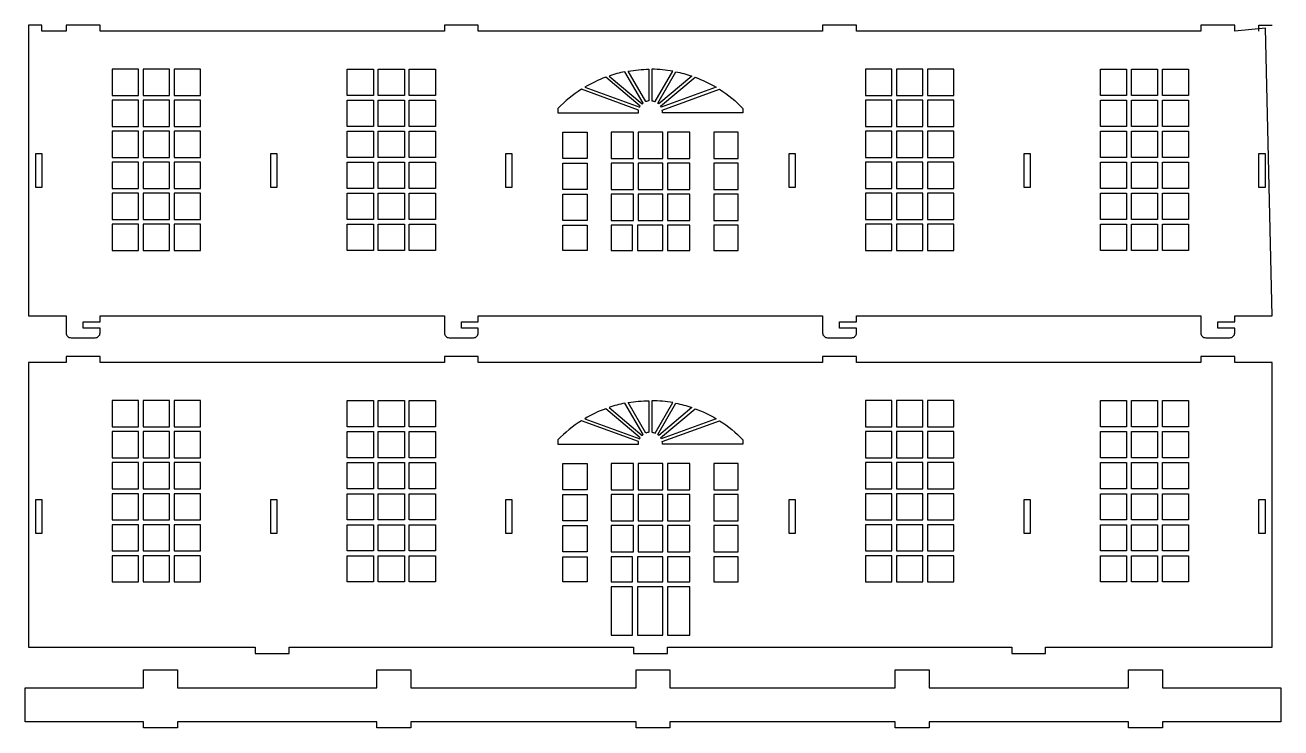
# Model space of a CAD drawing. Extents: x 9656 to 9770, y 1091 to 1154.
# Drawn here: x 9685.85 to 9711.77, y 1139.86 to 1154.36 of the extents above; entities that cross this region are included whole.
import ezdxf

# ---------------------------------------------------------------- set-up
doc = ezdxf.new("R2010")
doc.units = 0
doc.header["$MEASUREMENT"] = 0
doc.layers.add('LAYER_1', color=18, linetype='CONTINUOUS')

msp = doc.modelspace()

# ---------------------------------------------------------------- linework, layer by layer
at = {"layer": 'LAYER_1'}
for points in [[(9711.46, 1154.3), (9710.822, 1154.237), (9710.822, 1154.362), (9710.122, 1154.362), (9710.122, 1154.237), (9703.014, 1154.237), (9703.014, 1154.362), (9702.314, 1154.362), (9702.314, 1154.237), (9695.206, 1154.237), (9695.206, 1154.362), (9694.506, 1154.362), (9694.506, 1154.237), (9687.397, 1154.237), (9687.397, 1154.362), (9686.697, 1154.362), (9686.697, 1154.237), (9686.197, 1154.237), (9686.197, 1154.362), (9685.922, 1154.362), (9685.922, 1148.362), (9686.697, 1148.362), (9686.697, 1148.012, 0.414214), (9686.797, 1147.912), (9687.297, 1147.912, 0.414214), (9687.397, 1148.012), (9687.397, 1148.112), (9687.047, 1148.112), (9687.047, 1148.237), (9687.397, 1148.237), (9687.397, 1148.362), (9694.506, 1148.362), (9694.506, 1148.012, 0.414214), (9694.606, 1147.912), (9695.106, 1147.912, 0.414214), (9695.206, 1148.012), (9695.206, 1148.112), (9694.856, 1148.112), (9694.856, 1148.237), (9695.206, 1148.237), (9695.206, 1148.362), (9702.314, 1148.362), (9702.314, 1148.012, 0.414214), (9702.414, 1147.912), (9702.914, 1147.912, 0.414214), (9703.014, 1148.012), (9703.014, 1148.112), (9702.664, 1148.112), (9702.664, 1148.237), (9703.014, 1148.237), (9703.014, 1148.362), (9710.122, 1148.362), (9710.122, 1148.012, 0.414214), (9710.222, 1147.912), (9710.722, 1147.912, 0.414214), (9710.822, 1148.012), (9710.822, 1148.112), (9710.472, 1148.112), (9710.472, 1148.237), (9710.822, 1148.237), (9710.822, 1148.362), (9711.597, 1148.362)], [(9698.3, 1153.412, -0.040607), (9698.729, 1153.452), (9698.729, 1152.8, 0.068342), (9698.663, 1152.783)], [(9699.22, 1153.412, 0.040607), (9698.791, 1153.452), (9698.791, 1152.8, -0.068342), (9698.857, 1152.783)], [(9697.403, 1153.079), (9698.537, 1152.666, -0.024608), (9698.55, 1152.688), (9697.836, 1153.287, 0.04529)], [(9698.609, 1152.751), (9698.234, 1153.4, 0.032185), (9697.904, 1153.311), (9698.59, 1152.736, -0.024608)], [(9698.911, 1152.751), (9699.285, 1153.4, -0.032185), (9699.615, 1153.311), (9698.93, 1152.736, 0.024608)], [(9700.117, 1153.079), (9698.982, 1152.666, 0.024608), (9698.97, 1152.688), (9699.684, 1153.287, -0.04529)], [(9698.51, 1152.552, -0.055993), (9698.516, 1152.608), (9697.335, 1153.038, 0.059041), (9696.85, 1152.643), (9696.85, 1152.552)], [(9699.01, 1152.552, 0.055993), (9699.004, 1152.608), (9700.185, 1153.038, -0.059041), (9700.67, 1152.643), (9700.67, 1152.552)], [(9697.403, 1146.241), (9698.537, 1145.828, -0.024608), (9698.55, 1145.849), (9697.836, 1146.448, 0.04529)], [(9698.609, 1145.913), (9698.234, 1146.561, 0.032185), (9697.904, 1146.472), (9698.59, 1145.897, -0.024608)], [(9698.3, 1146.573, -0.040607), (9698.729, 1146.613), (9698.729, 1145.962, 0.068342), (9698.663, 1145.944)], [(9699.22, 1146.573, 0.040607), (9698.791, 1146.613), (9698.791, 1145.962, -0.068342), (9698.857, 1145.944)], [(9698.911, 1145.913), (9699.285, 1146.561, -0.032185), (9699.615, 1146.472), (9698.93, 1145.897, 0.024608)], [(9700.117, 1146.241), (9698.982, 1145.828, 0.024608), (9698.97, 1145.849), (9699.684, 1146.448, -0.04529)], [(9698.51, 1145.714, -0.055993), (9698.516, 1145.769), (9697.335, 1146.199, 0.059041), (9696.85, 1145.804), (9696.85, 1145.714)], [(9699.01, 1145.714, 0.055993), (9699.004, 1145.769), (9700.185, 1146.199, -0.059041), (9700.67, 1145.804), (9700.67, 1145.714)]]:
    msp.add_lwpolyline(points, format="xyb", close=True, dxfattribs=at)
msp.add_lwpolyline([(9711.322, 1154.237), (9711.322, 1154.362), (9711.597, 1154.362)], dxfattribs=at)
for points in [[(9687.65, 1152.912), (9688.19, 1152.912), (9688.19, 1153.452), (9687.65, 1153.452)], [(9688.29, 1152.912), (9688.83, 1152.912), (9688.83, 1153.452), (9688.29, 1153.452)], [(9688.93, 1152.912), (9689.47, 1152.912), (9689.47, 1153.452), (9688.93, 1153.452)], [(9693.04, 1152.912), (9692.5, 1152.912), (9692.5, 1153.452), (9693.04, 1153.452)], [(9693.68, 1152.912), (9693.14, 1152.912), (9693.14, 1153.452), (9693.68, 1153.452)], [(9694.32, 1152.912), (9693.78, 1152.912), (9693.78, 1153.452), (9694.32, 1153.452)], [(9703.2, 1152.912), (9703.74, 1152.912), (9703.74, 1153.452), (9703.2, 1153.452)], [(9703.84, 1152.912), (9704.38, 1152.912), (9704.38, 1153.452), (9703.84, 1153.452)], [(9704.48, 1152.912), (9705.02, 1152.912), (9705.02, 1153.452), (9704.48, 1153.452)], [(9708.59, 1152.912), (9708.05, 1152.912), (9708.05, 1153.452), (9708.59, 1153.452)], [(9709.23, 1152.912), (9708.69, 1152.912), (9708.69, 1153.452), (9709.23, 1153.452)], [(9709.87, 1152.912), (9709.33, 1152.912), (9709.33, 1153.452), (9709.87, 1153.452)], [(9687.65, 1152.272), (9688.19, 1152.272), (9688.19, 1152.812), (9687.65, 1152.812)], [(9688.29, 1152.272), (9688.83, 1152.272), (9688.83, 1152.812), (9688.29, 1152.812)], [(9688.93, 1152.272), (9689.47, 1152.272), (9689.47, 1152.812), (9688.93, 1152.812)], [(9693.04, 1152.272), (9692.5, 1152.272), (9692.5, 1152.812), (9693.04, 1152.812)], [(9693.68, 1152.272), (9693.14, 1152.272), (9693.14, 1152.812), (9693.68, 1152.812)], [(9694.32, 1152.272), (9693.78, 1152.272), (9693.78, 1152.812), (9694.32, 1152.812)], [(9703.2, 1152.272), (9703.74, 1152.272), (9703.74, 1152.812), (9703.2, 1152.812)], [(9703.84, 1152.272), (9704.38, 1152.272), (9704.38, 1152.812), (9703.84, 1152.812)], [(9704.48, 1152.272), (9705.02, 1152.272), (9705.02, 1152.812), (9704.48, 1152.812)], [(9708.59, 1152.272), (9708.05, 1152.272), (9708.05, 1152.812), (9708.59, 1152.812)], [(9709.23, 1152.272), (9708.69, 1152.272), (9708.69, 1152.812), (9709.23, 1152.812)], [(9709.87, 1152.272), (9709.33, 1152.272), (9709.33, 1152.812), (9709.87, 1152.812)], [(9687.65, 1151.632), (9688.19, 1151.632), (9688.19, 1152.172), (9687.65, 1152.172)], [(9688.29, 1151.632), (9688.83, 1151.632), (9688.83, 1152.172), (9688.29, 1152.172)], [(9688.93, 1151.632), (9689.47, 1151.632), (9689.47, 1152.172), (9688.93, 1152.172)], [(9693.04, 1151.632), (9692.5, 1151.632), (9692.5, 1152.172), (9693.04, 1152.172)], [(9693.68, 1151.632), (9693.14, 1151.632), (9693.14, 1152.172), (9693.68, 1152.172)], [(9694.32, 1151.632), (9693.78, 1151.632), (9693.78, 1152.172), (9694.32, 1152.172)], [(9697.45, 1151.612), (9696.95, 1151.612), (9696.95, 1152.152), (9697.45, 1152.152)], [(9697.95, 1151.612), (9698.407, 1151.612), (9698.407, 1152.152), (9697.95, 1152.152)], [(9698.507, 1151.612), (9699.013, 1151.612), (9699.013, 1152.152), (9698.507, 1152.152)], [(9699.113, 1151.612), (9699.57, 1151.612), (9699.57, 1152.152), (9699.113, 1152.152)], [(9700.07, 1151.612), (9700.57, 1151.612), (9700.57, 1152.152), (9700.07, 1152.152)], [(9703.2, 1151.632), (9703.74, 1151.632), (9703.74, 1152.172), (9703.2, 1152.172)], [(9703.84, 1151.632), (9704.38, 1151.632), (9704.38, 1152.172), (9703.84, 1152.172)], [(9704.48, 1151.632), (9705.02, 1151.632), (9705.02, 1152.172), (9704.48, 1152.172)], [(9708.59, 1151.632), (9708.05, 1151.632), (9708.05, 1152.172), (9708.59, 1152.172)], [(9709.23, 1151.632), (9708.69, 1151.632), (9708.69, 1152.172), (9709.23, 1152.172)], [(9709.87, 1151.632), (9709.33, 1151.632), (9709.33, 1152.172), (9709.87, 1152.172)], [(9686.072, 1151.712), (9686.197, 1151.712), (9686.197, 1151.012), (9686.072, 1151.012)], [(9690.922, 1151.712), (9691.047, 1151.712), (9691.047, 1151.012), (9690.922, 1151.012)], [(9695.772, 1151.712), (9695.897, 1151.712), (9695.897, 1151.012), (9695.772, 1151.012)], [(9701.622, 1151.712), (9701.747, 1151.712), (9701.747, 1151.012), (9701.622, 1151.012)], [(9706.472, 1151.712), (9706.597, 1151.712), (9706.597, 1151.012), (9706.472, 1151.012)], [(9711.322, 1151.712), (9711.447, 1151.712), (9711.447, 1151.012), (9711.322, 1151.012)], [(9687.65, 1150.992), (9688.19, 1150.992), (9688.19, 1151.532), (9687.65, 1151.532)], [(9688.29, 1150.992), (9688.83, 1150.992), (9688.83, 1151.532), (9688.29, 1151.532)], [(9688.93, 1150.992), (9689.47, 1150.992), (9689.47, 1151.532), (9688.93, 1151.532)], [(9693.04, 1150.992), (9692.5, 1150.992), (9692.5, 1151.532), (9693.04, 1151.532)], [(9693.68, 1150.992), (9693.14, 1150.992), (9693.14, 1151.532), (9693.68, 1151.532)], [(9694.32, 1150.992), (9693.78, 1150.992), (9693.78, 1151.532), (9694.32, 1151.532)], [(9697.45, 1150.972), (9696.95, 1150.972), (9696.95, 1151.512), (9697.45, 1151.512)], [(9697.95, 1150.972), (9698.407, 1150.972), (9698.407, 1151.512), (9697.95, 1151.512)], [(9698.507, 1150.972), (9699.013, 1150.972), (9699.013, 1151.512), (9698.507, 1151.512)], [(9699.113, 1150.972), (9699.57, 1150.972), (9699.57, 1151.512), (9699.113, 1151.512)], [(9700.07, 1150.972), (9700.57, 1150.972), (9700.57, 1151.512), (9700.07, 1151.512)], [(9703.2, 1150.992), (9703.74, 1150.992), (9703.74, 1151.532), (9703.2, 1151.532)], [(9703.84, 1150.992), (9704.38, 1150.992), (9704.38, 1151.532), (9703.84, 1151.532)], [(9704.48, 1150.992), (9705.02, 1150.992), (9705.02, 1151.532), (9704.48, 1151.532)], [(9708.59, 1150.992), (9708.05, 1150.992), (9708.05, 1151.532), (9708.59, 1151.532)], [(9709.23, 1150.992), (9708.69, 1150.992), (9708.69, 1151.532), (9709.23, 1151.532)], [(9709.87, 1150.992), (9709.33, 1150.992), (9709.33, 1151.532), (9709.87, 1151.532)], [(9687.65, 1150.352), (9688.19, 1150.352), (9688.19, 1150.892), (9687.65, 1150.892)], [(9688.29, 1150.352), (9688.83, 1150.352), (9688.83, 1150.892), (9688.29, 1150.892)], [(9688.93, 1150.352), (9689.47, 1150.352), (9689.47, 1150.892), (9688.93, 1150.892)], [(9693.04, 1150.352), (9692.5, 1150.352), (9692.5, 1150.892), (9693.04, 1150.892)], [(9693.68, 1150.352), (9693.14, 1150.352), (9693.14, 1150.892), (9693.68, 1150.892)], [(9694.32, 1150.352), (9693.78, 1150.352), (9693.78, 1150.892), (9694.32, 1150.892)], [(9697.45, 1150.872), (9697.45, 1150.332), (9696.95, 1150.332), (9696.95, 1150.872)], [(9697.95, 1150.332), (9698.407, 1150.332), (9698.407, 1150.872), (9697.95, 1150.872)], [(9698.507, 1150.332), (9699.013, 1150.332), (9699.013, 1150.872), (9698.507, 1150.872)], [(9699.113, 1150.332), (9699.57, 1150.332), (9699.57, 1150.872), (9699.113, 1150.872)], [(9700.07, 1150.872), (9700.07, 1150.332), (9700.57, 1150.332), (9700.57, 1150.872)], [(9703.2, 1150.352), (9703.74, 1150.352), (9703.74, 1150.892), (9703.2, 1150.892)], [(9703.84, 1150.352), (9704.38, 1150.352), (9704.38, 1150.892), (9703.84, 1150.892)], [(9704.48, 1150.352), (9705.02, 1150.352), (9705.02, 1150.892), (9704.48, 1150.892)], [(9708.59, 1150.352), (9708.05, 1150.352), (9708.05, 1150.892), (9708.59, 1150.892)], [(9709.23, 1150.352), (9708.69, 1150.352), (9708.69, 1150.892), (9709.23, 1150.892)], [(9709.87, 1150.352), (9709.33, 1150.352), (9709.33, 1150.892), (9709.87, 1150.892)], [(9687.65, 1149.712), (9688.19, 1149.712), (9688.19, 1150.252), (9687.65, 1150.252)], [(9688.29, 1149.712), (9688.83, 1149.712), (9688.83, 1150.252), (9688.29, 1150.252)], [(9688.93, 1149.712), (9689.47, 1149.712), (9689.47, 1150.252), (9688.93, 1150.252)], [(9693.04, 1149.712), (9692.5, 1149.712), (9692.5, 1150.252), (9693.04, 1150.252)], [(9693.68, 1149.712), (9693.14, 1149.712), (9693.14, 1150.252), (9693.68, 1150.252)], [(9694.32, 1149.712), (9693.78, 1149.712), (9693.78, 1150.252), (9694.32, 1150.252)], [(9697.45, 1150.232), (9697.45, 1149.712), (9696.95, 1149.712), (9696.95, 1150.232)], [(9697.95, 1149.712), (9698.39, 1149.712), (9698.39, 1150.232), (9697.95, 1150.232)], [(9698.49, 1149.712), (9699.013, 1149.712), (9699.013, 1150.232), (9698.49, 1150.232)], [(9699.113, 1149.712), (9699.57, 1149.712), (9699.57, 1150.232), (9699.113, 1150.232)], [(9700.07, 1150.232), (9700.07, 1149.712), (9700.57, 1149.712), (9700.57, 1150.232)], [(9703.2, 1149.712), (9703.74, 1149.712), (9703.74, 1150.252), (9703.2, 1150.252)], [(9703.84, 1149.712), (9704.38, 1149.712), (9704.38, 1150.252), (9703.84, 1150.252)], [(9704.48, 1149.712), (9705.02, 1149.712), (9705.02, 1150.252), (9704.48, 1150.252)], [(9708.59, 1149.712), (9708.05, 1149.712), (9708.05, 1150.252), (9708.59, 1150.252)], [(9709.23, 1149.712), (9708.69, 1149.712), (9708.69, 1150.252), (9709.23, 1150.252)], [(9709.87, 1149.712), (9709.33, 1149.712), (9709.33, 1150.252), (9709.87, 1150.252)], [(9685.922, 1141.524), (9690.602, 1141.524), (9690.602, 1141.399), (9691.302, 1141.399), (9691.302, 1141.524), (9698.41, 1141.524), (9698.41, 1141.399), (9699.11, 1141.399), (9699.11, 1141.524), (9706.218, 1141.524), (9706.218, 1141.399), (9706.918, 1141.399), (9706.918, 1141.524), (9711.597, 1141.524), (9711.597, 1147.399), (9710.822, 1147.399), (9710.822, 1147.524), (9710.122, 1147.524), (9710.122, 1147.399), (9703.014, 1147.399), (9703.014, 1147.524), (9702.314, 1147.524), (9702.314, 1147.399), (9695.206, 1147.399), (9695.206, 1147.524), (9694.506, 1147.524), (9694.506, 1147.399), (9687.397, 1147.399), (9687.397, 1147.524), (9686.697, 1147.524), (9686.697, 1147.399), (9685.922, 1147.399)], [(9687.65, 1146.074), (9688.19, 1146.074), (9688.19, 1146.614), (9687.65, 1146.614)], [(9688.29, 1146.074), (9688.83, 1146.074), (9688.83, 1146.614), (9688.29, 1146.614)], [(9688.93, 1146.074), (9689.47, 1146.074), (9689.47, 1146.614), (9688.93, 1146.614)], [(9693.04, 1146.074), (9692.5, 1146.074), (9692.5, 1146.614), (9693.04, 1146.614)], [(9693.68, 1146.074), (9693.14, 1146.074), (9693.14, 1146.614), (9693.68, 1146.614)], [(9694.32, 1146.074), (9693.78, 1146.074), (9693.78, 1146.614), (9694.32, 1146.614)], [(9703.2, 1146.074), (9703.74, 1146.074), (9703.74, 1146.614), (9703.2, 1146.614)], [(9703.84, 1146.074), (9704.38, 1146.074), (9704.38, 1146.614), (9703.84, 1146.614)], [(9704.48, 1146.074), (9705.02, 1146.074), (9705.02, 1146.614), (9704.48, 1146.614)], [(9708.59, 1146.074), (9708.05, 1146.074), (9708.05, 1146.614), (9708.59, 1146.614)], [(9709.23, 1146.074), (9708.69, 1146.074), (9708.69, 1146.614), (9709.23, 1146.614)], [(9709.87, 1146.074), (9709.33, 1146.074), (9709.33, 1146.614), (9709.87, 1146.614)], [(9687.65, 1145.434), (9688.19, 1145.434), (9688.19, 1145.974), (9687.65, 1145.974)], [(9688.29, 1145.434), (9688.83, 1145.434), (9688.83, 1145.974), (9688.29, 1145.974)], [(9688.93, 1145.434), (9689.47, 1145.434), (9689.47, 1145.974), (9688.93, 1145.974)], [(9693.04, 1145.434), (9692.5, 1145.434), (9692.5, 1145.974), (9693.04, 1145.974)], [(9693.68, 1145.434), (9693.14, 1145.434), (9693.14, 1145.974), (9693.68, 1145.974)], [(9694.32, 1145.434), (9693.78, 1145.434), (9693.78, 1145.974), (9694.32, 1145.974)], [(9703.2, 1145.434), (9703.74, 1145.434), (9703.74, 1145.974), (9703.2, 1145.974)], [(9703.84, 1145.434), (9704.38, 1145.434), (9704.38, 1145.974), (9703.84, 1145.974)], [(9704.48, 1145.434), (9705.02, 1145.434), (9705.02, 1145.974), (9704.48, 1145.974)], [(9708.59, 1145.434), (9708.05, 1145.434), (9708.05, 1145.974), (9708.59, 1145.974)], [(9709.23, 1145.434), (9708.69, 1145.434), (9708.69, 1145.974), (9709.23, 1145.974)], [(9709.87, 1145.434), (9709.33, 1145.434), (9709.33, 1145.974), (9709.87, 1145.974)], [(9687.65, 1144.794), (9688.19, 1144.794), (9688.19, 1145.334), (9687.65, 1145.334)], [(9688.29, 1144.794), (9688.83, 1144.794), (9688.83, 1145.334), (9688.29, 1145.334)], [(9688.93, 1144.794), (9689.47, 1144.794), (9689.47, 1145.334), (9688.93, 1145.334)], [(9693.04, 1144.794), (9692.5, 1144.794), (9692.5, 1145.334), (9693.04, 1145.334)], [(9693.68, 1144.794), (9693.14, 1144.794), (9693.14, 1145.334), (9693.68, 1145.334)], [(9694.32, 1144.794), (9693.78, 1144.794), (9693.78, 1145.334), (9694.32, 1145.334)], [(9697.45, 1144.774), (9696.95, 1144.774), (9696.95, 1145.314), (9697.45, 1145.314)], [(9697.95, 1144.774), (9698.407, 1144.774), (9698.407, 1145.314), (9697.95, 1145.314)], [(9698.507, 1144.774), (9699.013, 1144.774), (9699.013, 1145.314), (9698.507, 1145.314)], [(9699.113, 1144.774), (9699.57, 1144.774), (9699.57, 1145.314), (9699.113, 1145.314)], [(9700.07, 1144.774), (9700.57, 1144.774), (9700.57, 1145.314), (9700.07, 1145.314)], [(9703.2, 1144.794), (9703.74, 1144.794), (9703.74, 1145.334), (9703.2, 1145.334)], [(9703.84, 1144.794), (9704.38, 1144.794), (9704.38, 1145.334), (9703.84, 1145.334)], [(9704.48, 1144.794), (9705.02, 1144.794), (9705.02, 1145.334), (9704.48, 1145.334)], [(9708.59, 1144.794), (9708.05, 1144.794), (9708.05, 1145.334), (9708.59, 1145.334)], [(9709.23, 1144.794), (9708.69, 1144.794), (9708.69, 1145.334), (9709.23, 1145.334)], [(9709.87, 1144.794), (9709.33, 1144.794), (9709.33, 1145.334), (9709.87, 1145.334)], [(9687.65, 1144.154), (9688.19, 1144.154), (9688.19, 1144.694), (9687.65, 1144.694)], [(9688.29, 1144.154), (9688.83, 1144.154), (9688.83, 1144.694), (9688.29, 1144.694)], [(9688.93, 1144.154), (9689.47, 1144.154), (9689.47, 1144.694), (9688.93, 1144.694)], [(9693.04, 1144.154), (9692.5, 1144.154), (9692.5, 1144.694), (9693.04, 1144.694)], [(9693.68, 1144.154), (9693.14, 1144.154), (9693.14, 1144.694), (9693.68, 1144.694)], [(9694.32, 1144.154), (9693.78, 1144.154), (9693.78, 1144.694), (9694.32, 1144.694)], [(9697.45, 1144.134), (9696.95, 1144.134), (9696.95, 1144.674), (9697.45, 1144.674)], [(9697.95, 1144.134), (9698.407, 1144.134), (9698.407, 1144.674), (9697.95, 1144.674)], [(9698.507, 1144.134), (9699.013, 1144.134), (9699.013, 1144.674), (9698.507, 1144.674)], [(9699.113, 1144.134), (9699.57, 1144.134), (9699.57, 1144.674), (9699.113, 1144.674)], [(9700.07, 1144.134), (9700.57, 1144.134), (9700.57, 1144.674), (9700.07, 1144.674)], [(9703.2, 1144.154), (9703.74, 1144.154), (9703.74, 1144.694), (9703.2, 1144.694)], [(9703.84, 1144.154), (9704.38, 1144.154), (9704.38, 1144.694), (9703.84, 1144.694)], [(9704.48, 1144.154), (9705.02, 1144.154), (9705.02, 1144.694), (9704.48, 1144.694)], [(9708.59, 1144.154), (9708.05, 1144.154), (9708.05, 1144.694), (9708.59, 1144.694)], [(9709.23, 1144.154), (9708.69, 1144.154), (9708.69, 1144.694), (9709.23, 1144.694)], [(9709.87, 1144.154), (9709.33, 1144.154), (9709.33, 1144.694), (9709.87, 1144.694)], [(9686.072, 1144.574), (9686.197, 1144.574), (9686.197, 1143.874), (9686.072, 1143.874)], [(9690.922, 1144.574), (9691.047, 1144.574), (9691.047, 1143.874), (9690.922, 1143.874)], [(9695.772, 1144.574), (9695.897, 1144.574), (9695.897, 1143.874), (9695.772, 1143.874)], [(9701.622, 1144.574), (9701.747, 1144.574), (9701.747, 1143.874), (9701.622, 1143.874)], [(9706.472, 1144.574), (9706.597, 1144.574), (9706.597, 1143.874), (9706.472, 1143.874)], [(9711.322, 1144.574), (9711.447, 1144.574), (9711.447, 1143.874), (9711.322, 1143.874)], [(9687.65, 1143.514), (9688.19, 1143.514), (9688.19, 1144.054), (9687.65, 1144.054)], [(9688.29, 1143.514), (9688.83, 1143.514), (9688.83, 1144.054), (9688.29, 1144.054)], [(9688.93, 1143.514), (9689.47, 1143.514), (9689.47, 1144.054), (9688.93, 1144.054)], [(9693.04, 1143.514), (9692.5, 1143.514), (9692.5, 1144.054), (9693.04, 1144.054)], [(9693.68, 1143.514), (9693.14, 1143.514), (9693.14, 1144.054), (9693.68, 1144.054)], [(9694.32, 1143.514), (9693.78, 1143.514), (9693.78, 1144.054), (9694.32, 1144.054)], [(9697.45, 1144.034), (9697.45, 1143.494), (9696.95, 1143.494), (9696.95, 1144.034)], [(9697.95, 1143.494), (9698.407, 1143.494), (9698.407, 1144.034), (9697.95, 1144.034)], [(9698.507, 1143.494), (9699.013, 1143.494), (9699.013, 1144.034), (9698.507, 1144.034)], [(9699.113, 1143.494), (9699.57, 1143.494), (9699.57, 1144.034), (9699.113, 1144.034)], [(9700.07, 1144.034), (9700.07, 1143.494), (9700.57, 1143.494), (9700.57, 1144.034)], [(9703.2, 1143.514), (9703.74, 1143.514), (9703.74, 1144.054), (9703.2, 1144.054)], [(9703.84, 1143.514), (9704.38, 1143.514), (9704.38, 1144.054), (9703.84, 1144.054)], [(9704.48, 1143.514), (9705.02, 1143.514), (9705.02, 1144.054), (9704.48, 1144.054)], [(9708.59, 1143.514), (9708.05, 1143.514), (9708.05, 1144.054), (9708.59, 1144.054)], [(9709.23, 1143.514), (9708.69, 1143.514), (9708.69, 1144.054), (9709.23, 1144.054)], [(9709.87, 1143.514), (9709.33, 1143.514), (9709.33, 1144.054), (9709.87, 1144.054)], [(9687.65, 1142.874), (9688.19, 1142.874), (9688.19, 1143.414), (9687.65, 1143.414)], [(9688.29, 1142.874), (9688.83, 1142.874), (9688.83, 1143.414), (9688.29, 1143.414)], [(9688.93, 1142.874), (9689.47, 1142.874), (9689.47, 1143.414), (9688.93, 1143.414)], [(9693.04, 1142.874), (9692.5, 1142.874), (9692.5, 1143.414), (9693.04, 1143.414)], [(9693.68, 1142.874), (9693.14, 1142.874), (9693.14, 1143.414), (9693.68, 1143.414)], [(9694.32, 1142.874), (9693.78, 1142.874), (9693.78, 1143.414), (9694.32, 1143.414)], [(9697.45, 1143.394), (9697.45, 1142.874), (9696.95, 1142.874), (9696.95, 1143.394)], [(9697.95, 1142.874), (9698.39, 1142.874), (9698.39, 1143.394), (9697.95, 1143.394)], [(9698.49, 1142.874), (9699.013, 1142.874), (9699.013, 1143.394), (9698.49, 1143.394)], [(9699.113, 1142.874), (9699.57, 1142.874), (9699.57, 1143.394), (9699.113, 1143.394)], [(9700.07, 1143.394), (9700.07, 1142.874), (9700.57, 1142.874), (9700.57, 1143.394)], [(9703.2, 1142.874), (9703.74, 1142.874), (9703.74, 1143.414), (9703.2, 1143.414)], [(9703.84, 1142.874), (9704.38, 1142.874), (9704.38, 1143.414), (9703.84, 1143.414)], [(9704.48, 1142.874), (9705.02, 1142.874), (9705.02, 1143.414), (9704.48, 1143.414)], [(9708.59, 1142.874), (9708.05, 1142.874), (9708.05, 1143.414), (9708.59, 1143.414)], [(9709.23, 1142.874), (9708.69, 1142.874), (9708.69, 1143.414), (9709.23, 1143.414)], [(9709.87, 1142.874), (9709.33, 1142.874), (9709.33, 1143.414), (9709.87, 1143.414)], [(9697.95, 1141.774), (9698.39, 1141.774), (9698.39, 1142.774), (9697.95, 1142.774)], [(9698.49, 1141.774), (9699.013, 1141.774), (9699.013, 1142.774), (9698.49, 1142.774)], [(9699.113, 1141.774), (9699.57, 1141.774), (9699.57, 1142.774), (9699.113, 1142.774)], [(9709.331, 1139.986), (9709.331, 1139.861), (9708.631, 1139.861), (9708.631, 1139.986), (9704.512, 1139.986), (9704.512, 1139.861), (9703.812, 1139.861), (9703.812, 1139.986), (9699.162, 1139.986), (9699.162, 1139.861), (9698.462, 1139.861), (9698.462, 1139.986), (9693.812, 1139.986), (9693.812, 1139.861), (9693.112, 1139.861), (9693.112, 1139.986), (9688.993, 1139.986), (9688.993, 1139.861), (9688.293, 1139.861), (9688.293, 1139.986), (9685.85, 1139.986), (9685.85, 1140.686), (9688.293, 1140.686), (9688.293, 1141.061), (9688.993, 1141.061), (9688.993, 1140.686), (9693.112, 1140.686), (9693.112, 1141.061), (9693.812, 1141.061), (9693.812, 1140.686), (9698.462, 1140.686), (9698.462, 1141.061), (9699.162, 1141.061), (9699.162, 1140.686), (9703.812, 1140.686), (9703.812, 1141.061), (9704.512, 1141.061), (9704.512, 1140.686), (9708.631, 1140.686), (9708.631, 1141.061), (9709.331, 1141.061), (9709.331, 1140.686), (9711.775, 1140.686), (9711.775, 1139.986)]]:
    msp.add_lwpolyline(points, close=True, dxfattribs=at)

doc.saveas('drawing.dxf')
